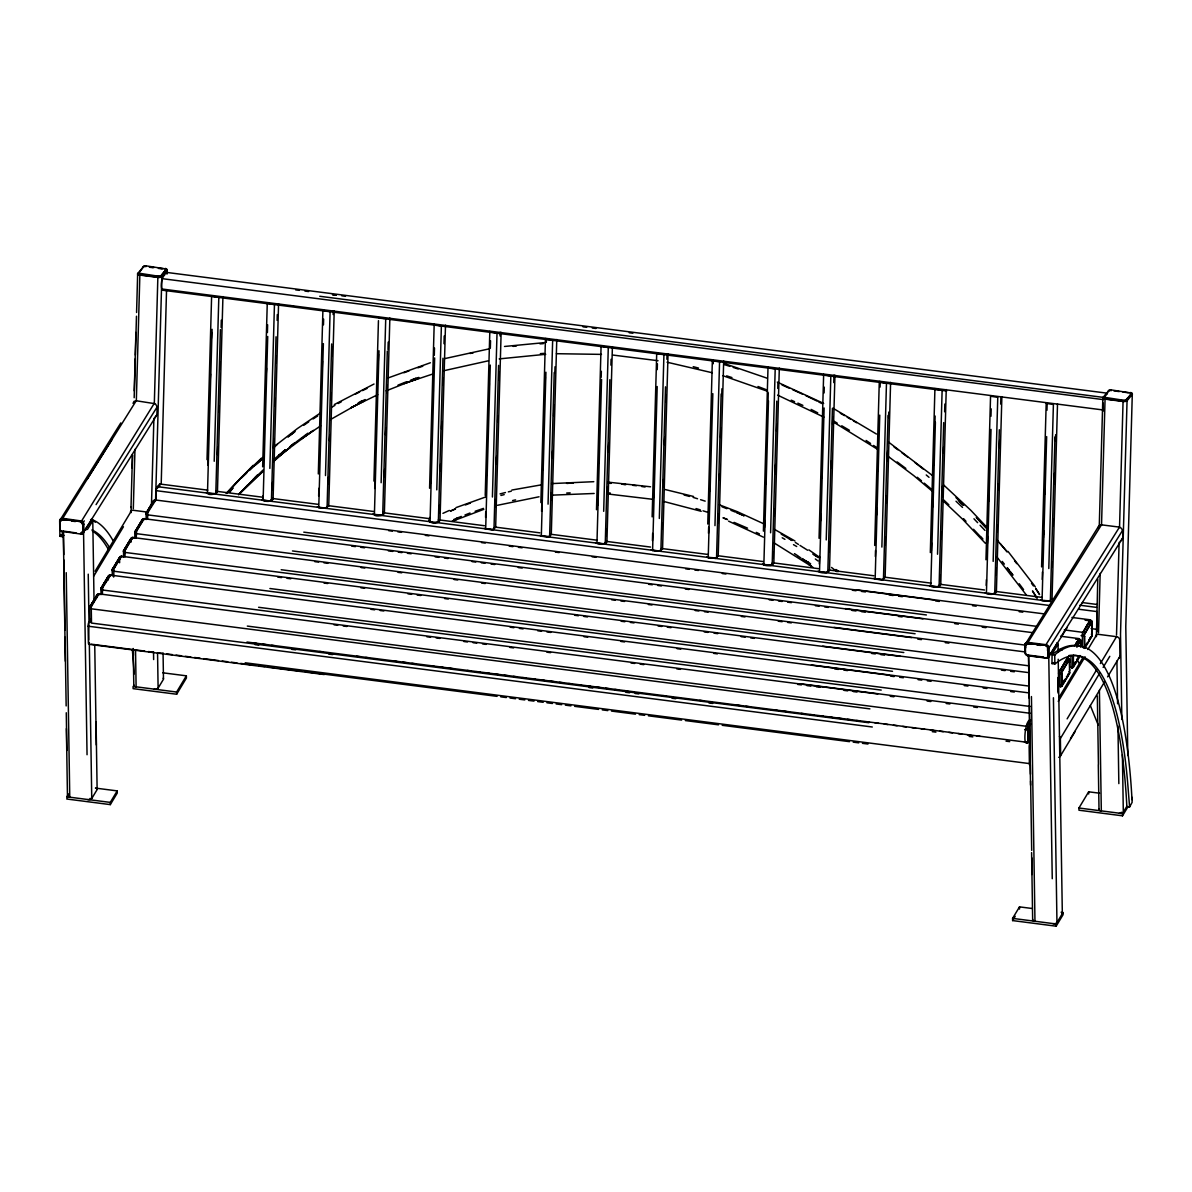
<?xml version="1.0" encoding="UTF-8"?>
<svg xmlns="http://www.w3.org/2000/svg" width="1192" height="1192" viewBox="0 0 1192 1192"><rect width="100%" height="100%" fill="white"/><g stroke="black" fill="none" stroke-linecap="round" stroke-linejoin="round"><path stroke-width="1.5" d="M83.008 532.541L81.265 534.12L61.522 531.319L60.092 529.769L60.151 520.517L61.895 518.937L81.637 521.738L83.082 523.288L82.725 533.003L83.082 523.288M80.683 532.839L80.669 534.254A3.218 2.742 32 0 0 83.798 531.856L156.867 414.965L157.21 406.83L155.362 403.76L136.216 400.765L133.996 401.391L133.042 403.358M62.669 531.707A3.218 2.742 32 0 1 59.809 529.486L59.66 520.755A3.218 2.742 32 0 1 62.729 518.341L80.773 520.904A3.218 2.742 32 0 1 83.842 524.197L83.798 531.856L82.248 531.632M59.764 527.177L59.913 536.326L62.327 536.623L62.401 531.304M1068.881 655.555A342.745 86.301 -82.7 0 1 1126.872 806.731L1129.599 806.954L1128.392 792.114A342.745 86.301 -82.7 0 0 1059.643 660.562L1054.875 663.974L1051.97 663.601L1052.074 654.721L1053.564 653.529A352.564 88.789 -82.7 0 1 1080.965 646.66M1028.264 740.083C1022.93 752.256 1024.166 721.13 1030.097 719.804M1064.769 679.351L1060.105 686.86L1059.852 670.545L1067.749 657.403L1068.092 660.666M1082.351 646.019L1082.44 632.982L1090.337 619.825L1090.725 625.308M1120.271 541.242C1124.22 538.65 1124.503 528.89 1119.482 527.117L1101.468 524.838L1099.233 525.493L1098.13 527.728M131.001 507.509L132.476 454.718M134.279 390.842L135.903 332.434M132.208 468.113L132.565 455.15M134.174 397.726L135.277 358.822M135.381 355.112L136.469 316.208M136.573 312.513L137.661 273.609L143.949 266.144L145.826 265.816L166.582 269.049L160.816 276.916L158.953 277.244L139.211 274.711L138.197 273.072L158.968 276.306L160.846 275.978L166.582 269.049M139.211 274.711L139.24 273.758M133.31 508.716L134.964 449.384M136.32 401.183L139.851 275.084A3.233 1.147 1.6 0 1 137.661 273.609M143.949 266.144L138.183 274.011M145.796 266.755L145.826 265.816M151.459 505.468L153.902 418.317M154.319 403.492L157.851 277.408A3.218 1.147 1.6 0 0 161.844 276.708L167.089 270.405A3.218 1.147 1.6 0 0 164.883 268.915M158.953 277.244L158.968 276.306M160.816 276.916L160.846 275.978M155.571 500.863L161.844 276.708M946.701 391.006L162.529 290.207C159.981 287.793 161.888 271.85 166.522 273.281M165.554 268.364L166.567 269.988M161.203 483.967L166.522 290.669M166.984 274.115L167.089 270.405M207.021 459.65L211.58 297.404M207.84 465.238L208.019 459.158M209.002 423.86L209.211 416.44M210.194 381.142L210.403 373.722M211.401 338.424L211.58 332.166M209.017 423.324L209.211 416.068M216.08 490.97C220.654 493.533 208.54 496.036 207.482 493.324L212.087 329.32M214.217 461.274L218.821 297.255M215.797 493.697L220.401 329.633M217.525 454.524L217.734 447.089M218.732 411.762L218.881 406.189M219.924 369.013L220.088 363.426M221.101 327.487L221.295 320.186M219.924 369.416L220.133 362.144M217.451 491.834L222.934 296.584M262.657 466.802L267.276 302.738M262.821 496.021L262.791 499.999M263.834 459.635L264.043 452.334M265.041 415.948L265.25 408.692M266.263 373.439L266.412 367.866M267.41 332.568L267.619 324.731M272.387 498.256C274.458 502.055 264.788 501.862 263.119 500.476L267.723 336.472M269.854 468.411L274.458 304.407M271.433 500.849L276.037 336.785M272.387 489.748L272.581 482.447M273.564 447.775L273.817 438.641M274.741 405.906L274.95 398.471M275.933 363.143L276.142 355.708M277.14 320.38L277.304 314.569M273.087 498.986L278.57 303.736M318.309 473.954L322.913 309.89M318.651 495.947L318.875 488.318M319.858 453.02L320.067 445.599M321.065 410.301L321.274 402.881M322.242 368.343L322.451 361.057M323.464 324.865L323.628 319.128M328.56 505.617L326.101 508.358L318.756 507.628L323.36 343.624M325.49 475.563L330.095 311.559L323.077 310.441M327.07 508.001L331.674 343.937M328.381 484.116L328.59 476.815M329.588 440.951L329.752 435.363M330.795 398.188L330.944 392.6M331.957 356.378L332.225 347.259M333.134 314.524L333.238 310.799M330.765 400.08L330.959 392.809M328.739 506.138L334.207 310.889M373.945 481.106L378.445 320.678M374.705 488.511L374.914 481.225M375.867 447.179L376.076 439.744M377.119 402.598L377.268 397.025M378.281 360.908L378.475 354.307M375.882 446.598L376.076 439.341M382.99 512.426C387.579 514.989 375.465 517.492 374.407 514.78L379.011 350.776M381.127 482.715L385.731 318.711M382.707 515.153L387.311 351.089M384.42 476.681L384.629 469.38M385.597 435.08L385.806 427.645M386.789 392.317L386.998 384.882M387.996 349.554L388.205 342.119M386.789 392.69L386.998 385.418M384.375 513.29L389.858 318.041M429.582 488.258L434.186 324.194M429.731 517.477C426.781 523.318 437.092 524.346 439.043 520.323M430.699 482.909L430.923 474.759M431.921 439.461L432.07 433.903M433.113 396.742L433.277 391.17M434.29 355.305L434.484 348.004M431.906 439.222L432.115 431.966M439.312 519.697C441.368 523.497 431.713 523.318 430.044 521.932L434.648 357.928M436.779 489.867L441.383 325.863M438.343 522.305L442.947 358.241M439.252 513.022L439.461 505.453M440.429 471.049L440.623 463.748M441.651 427.362L441.8 421.774M442.828 385.284L443.037 377.983M444.005 343.698L444.214 336.01M440.012 520.442L445.495 325.192M485.218 495.41L489.823 331.346M485.576 517.403L485.74 511.621M486.753 475.474L486.947 468.188M487.9 433.665L488.139 426.185M489.122 390.902L489.331 383.466M490.329 348.183L490.538 340.748M495.47 527.073L493.026 529.814L485.68 529.084L490.285 365.08M492.415 497.019L497.019 333.015L490.001 331.897M493.98 529.457L498.584 365.393M495.246 507.017L495.455 499.582M496.453 464.254L496.662 456.819M497.675 421.536L497.809 415.919M498.822 379.667L499.031 372.366M500.059 335.965L500.163 332.255M495.648 527.594L501.132 332.345M540.855 502.562L545.459 338.483M541.585 511.353L541.794 503.918M542.747 469.872L542.941 463.062M543.984 425.917L544.133 420.344M545.176 383.183L545.355 376.895M546.323 342.327L546.428 338.617M551.106 534.225L548.663 536.966L541.317 536.236L545.921 372.232M548.052 504.171L552.656 340.167M549.616 536.609L554.22 372.53M551.285 499.955L551.494 492.654M552.507 456.536L552.671 450.963M553.714 413.773L553.922 406.338M554.861 372.873L555.025 366.749M553.654 415.963L553.952 405.057M551.285 534.746L556.768 339.496M596.492 509.714L601.096 345.635M597.579 505.497L597.788 498.062M598.786 462.779L598.995 455.344M600.038 418.198L600.187 412.626M601.185 377.342L601.349 371.293M598.771 462.496L598.98 455.225M606.221 541.153C608.293 544.953 598.622 544.774 596.954 543.388L601.558 379.369M603.688 511.323L608.293 347.319M605.253 543.761L609.857 379.682M606.102 536.296L606.326 528.756M607.309 493.428L607.488 487.036M608.516 450.665L608.725 443.23M609.693 408.558L609.917 400.467M610.915 365.154L611.079 359.299M606.922 541.898L612.405 346.649M652.128 516.866L656.732 352.787M652.441 540.676L652.635 533.39M653.633 497.794L653.812 491.462M654.81 455.12L654.989 449.503M656.017 413.073L656.196 406.785M657.239 369.639L657.403 363.858M662.394 548.529L659.936 551.27L652.59 550.54L657.194 386.521M659.325 518.475L663.929 354.471L656.911 353.353M660.889 550.913L665.508 386.834M662.156 528.861L662.32 522.901M663.333 486.887L663.527 480.138M664.719 437.375L664.51 444.81L664.734 437.538M665.717 402.047L665.926 394.612M666.909 359.284L667.073 353.711M662.558 549.05L668.042 353.8M707.765 524.018L712.369 359.939M708.48 533.256L708.659 527.236M709.657 491.327L709.851 484.518M710.849 449.22L711.043 441.785M712.041 406.502L712.22 400.169M713.233 363.784L713.337 360.073M718.269 555.949L715.572 558.422L708.227 557.692L712.831 393.673M714.962 525.627L719.566 361.623M716.541 558.065L721.145 393.986M718.165 522.617L718.404 514.11M719.372 479.855L719.521 474.267M720.579 437.419L720.832 427.794M721.741 395.491L721.935 388.741M718.195 556.202L723.678 360.952M763.402 531.155L768.021 367.091M764.474 527.639L764.683 520.353M765.696 483.952L765.86 478.663M766.843 443.364L767.052 435.944M768.05 400.646L768.259 392.734M773.131 562.609C775.202 566.409 765.532 566.23 763.863 564.844L768.467 400.825M770.598 532.779L775.202 368.76M772.178 565.217L776.782 401.138M773.027 557.752L773.176 552.075M774.204 515.778L774.383 509.312M775.381 473.984L775.634 464.686M776.573 431.221L776.767 424.546M777.78 388.458L777.944 382.572M773.832 563.354L779.315 368.105M819.053 538.307L823.657 374.243M819.306 563.965L819.515 556.396M820.498 521.098L820.707 513.678M821.705 478.379L821.914 470.959M822.882 436.347L823.091 429.06M824.104 392.943L824.268 387.132M821.675 478.394L821.824 472.941M828.768 569.761C830.839 573.561 821.184 573.382 819.515 571.996L824.119 407.977M826.235 539.931L830.839 375.912L823.821 374.81M827.814 572.369L832.418 408.29M829.021 552.134L829.289 542.494M830.228 509.029L830.437 501.594M831.435 466.266L831.584 460.678M832.612 424.397L832.806 417.096M833.774 382.602L833.983 375.167M831.405 468.083L831.599 460.812M829.483 570.506L834.951 375.257M874.69 545.459L879.294 381.395M875.345 556.53L875.509 550.54M876.507 515.257L876.716 507.822M877.759 470.676L877.908 465.103M878.936 428.911L879.115 422.385M880.098 387.087L880.262 381.514M930.997 583.126L884.881 577.196L882.482 579.878L875.152 579.148L879.756 415.129M881.871 547.083L886.476 383.064L879.458 381.962M883.451 579.506L888.055 415.442M885.075 544.684L885.269 537.383M886.237 503.158L886.446 495.723M887.429 460.395L887.697 451.098M888.636 417.632L888.785 412.06M887.444 460.693L887.682 451.604M885.12 577.658L890.603 382.394M930.326 552.611L934.93 388.547M931.339 550.913L931.563 542.837M932.561 507.211L932.755 499.955M933.753 464.82L933.917 459.248M934.96 422.102L935.124 416.023M940.056 584.065C942.112 587.865 932.457 587.686 930.788 586.3L935.392 422.281M937.523 554.235L942.127 390.216M939.087 586.658L943.692 422.594M939.892 581.025L940.041 575.393M941.069 539.067L941.263 531.766M942.291 495.44L942.544 486.142L942.261 497.019M943.468 453.303L943.647 447.104M944.645 411.776L944.854 404.028M940.756 584.81L946.239 389.546M985.963 559.763L990.567 395.699M986.216 585.406L986.38 579.699M987.393 543.477L987.602 536.191M988.541 501.653L988.779 494.263M989.762 458.98L989.971 451.545M990.969 416.261L991.178 408.826M995.692 591.217C997.764 595.017 988.093 594.838 986.425 593.452L991.029 429.433M993.159 561.387L997.764 397.368L990.746 396.251M994.724 593.81L999.328 429.746M995.886 575.095L996.095 567.66M997.093 532.332L997.302 524.897M998.3 489.569L998.449 483.997L998.315 489.54M999.462 447.671L999.671 440.37M1000.699 404.058L1000.908 396.608M996.393 591.962L1001.876 396.698M1041.599 566.915L1046.203 402.851M1042.225 579.431L1042.434 571.996M1043.387 537.875L1043.581 531.14M1044.624 493.98L1044.773 488.407M1045.816 451.261L1045.995 444.899M1046.963 410.272L1047.172 402.97M1043.492 534.225L1043.581 530.604M1051.851 598.593L1049.407 601.334L1042.061 600.604L1046.665 436.585M1048.796 568.539L1053.4 404.52L1046.382 403.403M1050.361 600.962L1054.965 436.898M1051.955 567.377L1052.104 561.804M1053.147 524.614L1053.311 519.042M1054.354 481.851L1054.503 476.278M1055.501 440.951L1055.665 434.752M1054.309 483.967L1054.607 473.06M1052.029 599.114L1057.513 403.85M1097.772 579.208L1096.417 636.647M1099.233 527.341L1102.853 397.666L1109.156 390.201L1111.018 389.873L1131.789 393.107L1126.023 400.974L1124.145 401.302L1104.418 398.769L1103.405 397.13L1124.175 400.363L1126.053 400.035L1131.789 393.107M1103.151 411.091L1103.211 403.075M1104.418 398.769L1104.433 397.83L1105.505 398.605M1098.517 632.788L1100.171 573.441M1101.527 525.24L1105.058 399.141A3.218 1.147 1.6 0 1 1102.853 397.666M1109.156 390.201L1103.375 398.068M1111.004 390.827L1111.018 389.873M1116.517 635.098L1119.109 542.39M1119.526 527.549L1123.058 401.466A3.233 1.147 1.6 0 0 1127.051 400.765L1132.281 394.463A3.233 1.147 1.6 0 0 1130.091 392.973M1124.145 401.302L1124.175 400.363M1126.023 400.974L1126.053 400.035M1127.051 400.765L1120.51 634.189L1121.851 719.491M1130.761 392.421L1131.759 394.06M1132.281 394.463L1125.784 626.634L1127.811 755.579M210.179 381.47L210.388 374.139M218.762 411.374L218.911 405.876M266.233 373.975L266.397 368.477M274.771 405.697L274.92 400.214M321.08 408.588L321.244 403.09M329.603 440.325L329.767 434.827M377.089 402.926L377.253 397.428M385.612 434.663L385.776 429.165M433.158 395.431L433.307 389.933M441.621 428.986L441.845 421.655M487.99 430.029L488.094 426.378M496.528 461.781L496.677 456.283M543.954 426.2L544.163 418.884M552.477 457.937L552.686 450.621M600.008 418.72L600.172 413.222M608.486 452.275L608.754 443.111M654.915 451.485L655.019 447.834M663.437 483.237L663.542 479.571M710.819 449.488L711.028 442.172M719.387 479.393L719.551 473.894M766.873 441.994L767.037 436.51M775.411 473.731L775.664 464.567M877.729 470.944L877.893 465.446M886.252 502.681L886.416 497.183M933.738 465.282L933.947 457.966M1044.594 494.233L1044.803 486.902M1053.117 525.97L1053.326 518.639M155.988 499.537L156.316 490.687A3.218 0.82 -82.7 0 1 157.329 486.649L159.743 483.997L207.721 490.15M246.982 642.041L1025.925 742.154A2.012 0.969 -0.9 0 0 1027.877 741.901L1027.668 728.655L1030.827 723.857M1059.807 685.802A2.012 0.969 -0.9 0 0 1061.759 685.549L1061.551 672.288L1068.211 661.679M1075.184 662.022L1071.534 668.027L1071.087 667.013A2.012 0.969 -0.9 0 0 1073.053 666.76L1073.068 656.732M1084.348 647.971L1084.139 634.725L1090.799 624.116M1097.161 631.537A3.218 0.82 -82.7 0 1 1096.67 629.331L1097.266 613.403M1025.075 644.619L1025.12 643.844A3.233 2.742 32 0 1 1027.981 642.413L1101.468 524.838M146.184 519.533L146.08 513.648L153.485 500.983A2.012 1.699 31 0 1 154.841 499.91L934.275 600.038M1028.249 730.428L1028.174 742.318A2.012 1.699 31 0 1 1027.012 742.988L1026.506 742.988M1062.132 674.061L1062.057 685.951A2.012 1.699 31 0 1 1060.895 686.637L1060.388 686.622M1069.656 669.204L1069.582 673.346L1062.057 685.951M1073.426 655.287L1073.351 667.177A2.012 1.699 31 0 1 1072.189 667.848L1071.682 667.833M1084.824 647.986L1084.72 636.498M1085.107 620.183L1090.65 620.883A2.012 0.969 -0.9 0 1 1092.036 621.568L1092.17 635.768L1084.646 648.388M1122.492 530.544L1049.109 647.927L1049.198 655.6A3.218 2.742 32 0 1 1046.129 658.073L1028.13 655.794A3.233 2.742 32 0 1 1025.001 652.545L1025.12 643.844M1058.094 651.815L1058.094 643.829L1056.857 642.801M1098.532 526.417L1024.911 644.872M156.867 414.965L154.796 417.468M88.834 623.669L88.804 640.059M139.211 273.802L140.298 274.547M206.112 492.46L207.482 493.324M261.748 499.612L263.119 500.476M317.385 506.764L318.756 507.628M373.022 513.916L374.407 514.78M428.658 521.068L430.044 521.932M484.295 528.22L485.68 529.084M539.931 535.372L541.317 536.236M595.568 542.524L596.954 543.388M651.205 549.676L652.59 550.54M706.856 556.828L708.227 557.692M762.493 563.98L763.863 564.844M818.129 571.132L819.515 571.996M873.766 578.284L875.152 579.148M929.402 585.436L930.788 586.3M985.039 592.588L986.425 593.452M1040.676 599.725L1042.061 600.604M1058.317 689.468L1057.87 677.518M1069.611 670.694L1069.164 658.729A2.012 1.699 31 0 0 1067.972 657.76L1067.466 657.626M1080.906 647.107L1080.757 640.357A2.012 0.969 -0.9 0 0 1079.356 639.672L1075.661 639.195M1092.2 633.116L1092.036 621.568M1030.022 744.24L1030.156 763.67M89.907 621.285L91.054 618.797L89.907 621.285A2.012 1.699 31 0 0 90.816 622.477M91.203 622.015A2.012 0.969 -0.9 0 1 89.832 620.823L89.623 607.577L96.954 595.359A2.012 0.969 -0.9 0 1 99.457 594.674L99.011 593.661L91.248 606.773L91.501 623.073L868.894 722.725M110.662 575.125L102.676 587.582L102.348 594.391M112.301 575.9L112.212 570L119.543 557.796A2.012 0.969 -0.9 0 1 122.046 557.111L121.599 556.098L113.97 568.793L113.672 577.077M133.34 538.322L132.893 537.309L125.264 550.004L124.936 556.828M134.89 538.322L134.785 532.437L142.131 520.219A2.012 0.969 -0.9 0 1 144.634 519.533L144.187 518.52L136.559 531.215L136.231 538.039M155.839 499.984L147.853 512.426L147.525 519.25M1067.883 674.106L1068.241 674.419A2.012 1.699 31 0 0 1069.403 673.748M1069.164 658.729L1062.087 671.856M1074.394 646.109L1079.267 638.972A2.012 1.699 31 0 1 1080.459 639.94L1076.898 646.273M1090.054 620.063L1090.561 620.183A2.012 1.699 31 0 1 1091.753 621.166L1084.675 634.293M877.804 693.967L98.861 593.854L91.024 606.058A2.012 1.699 31 0 0 89.683 607.13L89.623 607.577A2.012 0.969 -0.9 0 0 90.994 608.769L869.922 708.882M889.098 675.179L110.156 575.065L102.318 587.269A2.012 1.699 31 0 0 100.977 588.341L101.007 594.674M900.392 656.39L121.45 556.277L113.612 568.48A2.012 1.699 31 0 0 112.257 569.553L112.212 570A2.012 0.969 -0.9 0 0 113.583 571.192L892.51 671.305M911.686 637.616L132.744 537.488L124.907 549.691A2.012 1.699 31 0 0 123.551 550.764L123.596 557.111M922.981 618.827L144.038 518.699L136.201 530.917A2.012 1.699 31 0 0 134.845 531.99L134.785 532.437A2.012 0.969 -0.9 0 0 136.156 533.629L915.098 633.742M152.755 503.009L154.841 499.91L147.495 512.128A2.012 1.699 31 0 0 146.139 513.201L146.08 513.648A2.012 0.969 -0.9 0 0 147.45 514.84L926.393 614.953M1068.241 674.419L1066.631 677.428L1066.512 676.445M1079.52 655.63L1076.585 659.697M1129.599 806.954L1132.132 802.32A352.817 88.849 -82.7 0 0 1056.216 653.633L1054.726 655.287L1054.875 663.974M1103.717 397.443L319.754 296.272M1028.174 742.318L1030.111 739.07M1073.351 667.177L1078.969 657.82M95.122 571.206L130.286 512.724A3.233 2.712 31 0 1 133.34 510.295L147.734 512.143M93.81 576.049L123.446 526.73M95.42 788.091L117.189 790.892L117.233 793.097L110.32 804.615L66.767 799.013L68.466 793.932M87.761 799.638A3.218 1.55 -0.9 0 0 91.754 798.521L97.014 789.789A3.218 1.55 -0.9 0 0 95.896 788.136M154.111 689.259A3.218 1.55 -0.9 0 0 158.104 688.157L163.364 679.425A3.218 1.55 -0.9 0 0 163.095 678.248M110.32 804.615L110.275 802.395L117.189 790.892M176.625 692.03L133.087 686.428L133.117 688.648L176.654 694.236L176.625 692.03L186.369 675.834L162.782 672.795M176.654 694.236L186.399 678.039L186.369 675.834M1076.883 647.256L1079.505 642.89M1083.856 647.599L1085.599 644.693M1064.799 680.483L1060.895 686.637L1062.847 682.554M1074.26 664.749L1072.189 667.848L1076.093 661.694L1074.126 663.765M1063.517 683.076L1069.641 672.899M1074.812 664.287L1080.056 655.57M1086.106 645.498L1092.23 635.321M1059.152 697.231L1083.051 657.462M1087.834 649.506L1095.493 636.781A3.218 2.712 31 0 1 1098.532 634.353L1116.532 636.677A3.233 2.712 31 0 1 1119.675 639.895L1119.929 656.33A3.233 2.712 31 0 1 1119.064 658.207M1058.258 701.373L1085.063 656.777M1067.123 718.865L1096.774 669.546M1100.365 663.572L1116.532 636.677M1058.734 757.322A3.233 2.712 31 0 0 1060.642 754.953L1060.388 738.519L1099.918 672.765M1103.136 667.401L1109.797 656.33M1070.52 738.519L1104.731 681.615M1107.577 676.877L1119.929 656.33M1060.448 755.966L1075.258 731.307M1056.157 926.184L1056.127 923.979L1063.041 912.461L1063.085 914.666L1056.157 926.184L1012.619 920.582L1012.589 918.376L1019.503 906.874L1032.197 908.498M1127.826 806.969L1122.506 815.82L1078.969 810.217L1078.939 808.012L1088.668 791.801L1099.56 793.202M1012.619 920.582L1015.212 916.276M1122.506 815.82L1122.477 813.6L1126.902 806.239M111.72 439.952L87.225 479.154M120.809 422.922L59.66 520.755L61.209 520.978A1.609 1.371 32 0 1 62.744 519.757L66.335 520.278M60.151 520.517L61.895 518.937M136.216 400.765L62.729 518.341L62.744 519.757M154.26 403.358L80.758 522.334A1.609 1.371 32 0 1 81.324 522.513M61.611 519.384L81.637 521.738M83.842 524.197L82.293 523.973L84.259 520.844M96.075 504.633L157.21 406.83M91.665 519.25A3.218 1.55 -0.9 0 1 92.782 520.889L87.523 529.308L83.529 530.306L87.046 754.745M1025.388 644.619L1027.117 643.01L1046.844 645.498L1048.319 647.033L1048.14 656.762L1046.71 657.924L1026.968 655.421L1025.507 653.901L1025.388 644.619L1027.117 643.01M1025.507 653.901L1027.251 654.974L1043.402 657.015M1027.981 642.413L1045.98 644.678L1119.482 527.117M1026.833 643.457L1046.844 645.498M1048.14 656.762L1048.319 647.033M1046.71 657.924L1048.424 656.315M1056.425 644.202L1051.18 652.605A1.609 0.775 -0.1 0 1 1050.912 652.873M1061.372 636.126L1122.283 538.695M1048.99 656.628L1067.257 627.409M1057.975 644.395L1052.73 652.814L1049.928 653.916M1028.204 728.223L1029.888 724.468M1078.76 638.852L1079.386 641.877M162.887 277.051L164.958 274.532M1104.954 395.804L1107.487 393.688M161.352 275.248L164.481 271.463M1127.602 398.053L1125.233 400.765L1119.899 400.452M227.374 492.579L240.873 477.783L261.525 458.1M238.653 494.591L258.053 474.55M238.758 494.382L247.504 485.144M226.435 493.309L238.713 480.51M226.256 493.384L253.106 465.372M272.119 498.867L269.973 500.908L263.402 500.178M327.77 506.019L325.625 508.06L319.039 507.315M494.68 527.475L492.534 529.516L485.949 528.771M605.953 541.779L603.808 543.82L596.536 542.643M661.59 548.931L659.444 550.972L652.873 550.227M772.863 563.235L770.717 565.276L763.551 564.367M828.514 570.387L826.369 572.428L819.783 571.683M939.788 584.676L937.642 586.732L931.056 585.987M995.424 591.828L993.279 593.884L988.153 593.318M157.269 488.169L159.981 485.606M59.913 536.326L61.343 534.761M238.728 494.665L263.164 470.155M252.734 479.914L257.949 474.699M241.38 478.007L246.729 473M249.396 470.497L256.071 464.254M273.43 447.998L277.438 444.258M255.058 477.59L257.77 475.057M262.538 471.957L239.607 493.518L263.283 470.11M273.34 461.855L284.158 451.738M257.01 463.673L262.225 458.831L255.654 464.88M253.821 466.072L264.326 456.417M273.057 461.572L290.267 447.223L279.211 456.119M274.443 458.95L279.748 454.42M278.541 455.389L285.454 449.801M274.518 446.329L297.419 428.539L320.186 413.162M285.29 449.876L282.4 452.14L285.201 450.025M141.461 521.798L143.547 518.699A2.012 1.699 31 0 0 142.191 519.772L134.845 531.99L142.191 519.772L142.161 522.424M130.166 540.587L132.252 537.488A2.012 1.699 31 0 0 130.897 538.56L123.551 550.764L130.897 538.56L130.897 542.315M118.872 559.376L120.958 556.277A2.012 1.699 31 0 0 119.602 557.349L112.257 569.553L119.602 557.349L119.617 562.758M107.593 578.15L109.664 575.065A2.012 1.699 31 0 0 108.308 576.138L100.977 588.341L108.308 576.138L108.308 579.893M96.299 596.939L98.37 593.84A2.012 1.699 31 0 0 97.014 594.912L89.683 607.13L97.014 594.912L96.999 597.579M1084.198 647.018L1087.387 642.905L1084.169 648.031A352.564 88.789 -82.7 0 0 1082.604 647.286M290.803 445.793L294.99 442.634M289.626 446.925L295.184 442.739M282.847 453.035L312.066 431.34M295.899 442.202L307.834 433.203M295.154 431.489L287.898 436.942L293.619 432.756M313.451 430.401L301.695 438.641L320.618 425.917M303.647 425.38L308.743 421.849M160.294 276.514L154.707 276.395M313.094 418.958L317.698 415.963M330.184 419.718L357.555 404.252L363.62 401.183L350.642 407.902L377.73 394.701M331.957 407.113L334.922 405.355M334.356 404.52L374.02 384.033M338.155 403.537L341.374 401.734M1051.97 663.601L1053.877 662.558M358.226 402.866L361.489 401.183M355.44 394.135L359.641 392.019M362.532 390.589L367.032 388.458M360.401 401.808L365.154 399.558M442.932 513.35L449.369 510.429M452.111 521.336L483.833 509.327M452.245 521.291L456.938 519.25M450.397 511.085L455.433 508.924M450.606 510.981L455.478 508.895M455.91 507.643L486.157 496.796M456.625 518.311L461.289 516.419M85.213 529.531L91.233 520.666A1.609 0.775 -0.9 0 0 91.099 520.085M387.787 378.058L430.372 362.755M398.009 385.12L406.651 381.708M386.178 390.842L412.06 380.65L418.064 378.52L404.118 383.541L433.173 373.886M214.828 493.577L209.211 493.205M381.738 515.033L374.675 514.467M464.984 515.004L470.006 513.022M548.648 536.475L541.6 535.923M715.572 557.93L708.51 557.379M882.482 579.387L875.42 578.835M1049.392 600.842L1043.79 600.47M465.402 504.946L470.438 503.054M403.924 372.753L409.094 370.861M410.674 380.144L415.904 378.251M475.101 511.279L483.46 508.388M417.975 367.792L422.773 366.242M413.594 379.101L418.884 377.417M444.944 358.569L489.465 348.794M500.059 493.89L505.453 492.534M500.923 495.455L504.186 494.635M443.782 370.727L488.437 360.789M497.511 505.289L539.037 496.781M508.358 491.864L511.264 491.193M512.605 500.536L515.585 499.88M511.86 490.046L541.511 484.816M469.961 353.502L473.179 352.847M499.195 358.896L545.727 354.292M504.514 346.47L544.878 342.596M513.126 346.38L516.464 345.963M551.598 483.594L593.795 481.687M552.924 495.112L594.152 493.473M540.348 353.637L543.924 353.398M539.991 343.862L543.358 343.654M567.049 483.371L573.248 483.043L566.543 483.356M566.707 493.026L570.163 492.877M556.411 353.696L601.468 354.382M147.987 512.128L149.089 509.118M136.693 530.917L137.795 527.907M125.398 549.706L126.501 546.681M114.119 568.495L115.207 565.47M102.825 587.269L103.913 584.259M91.531 606.058L92.618 603.048M606.639 492.862L610.334 493.071M608.233 482.164L650.549 486.798M607.667 493.965L652.292 499.254M608.293 483.177L611.123 483.386M622.03 484.235L625.204 484.548M612.569 355.022L658.044 360.714M622.447 484.19L625.934 484.578M632.907 485.353L636.394 485.725M217.376 297.076L211.804 296.137M273.013 304.213L267.44 303.29M384.286 318.517L378.713 317.594M439.923 325.669L434.365 324.745M551.196 339.973L545.638 339.05M606.832 347.125L601.275 346.202M718.12 361.429L712.548 360.505M773.757 368.581L768.184 367.657M940.667 390.037L935.109 389.113M1031.587 644.291L1027.996 643.829A1.609 1.371 32 0 0 1026.461 645.066M1036.995 644.976L1040.586 645.423M150.49 267.068L154.081 267.53M159.49 268.215L163.081 268.677M1113.894 390.887L1119.288 391.587M1122.894 392.049L1128.288 392.749M149.387 267.217L152.978 267.678M158.357 268.379L161.948 268.841M166.016 272.342L1107.204 393.181M295.676 289.88L299.371 290.356M304.914 291.072L308.594 291.548M332.583 294.633L336.278 295.109M341.806 295.81L345.501 296.301M583.037 326.846L586.732 327.323M592.275 328.024L595.97 328.5M629.197 332.747L632.892 333.224M145.707 275.233L149.298 275.695M1110.899 399.305L1114.505 399.767M139.851 275.084L157.851 277.408M1105.058 399.141L1123.058 401.466M162.291 278.675L1103.315 399.618M162.023 289.015L1103.032 409.959M289.865 305.629L293.56 306.106M865.541 379.622L869.236 380.099M216.944 491.342L263.074 497.273M272.298 498.465L318.428 504.38M327.651 505.572L373.781 511.502M383.005 512.694L429.135 518.609M438.358 519.801L484.488 525.732M495.559 527.147L539.842 532.839M550.913 534.269L597.043 540.2M606.266 541.377L650.549 547.068M661.62 548.499L707.75 554.429M718.821 555.845L763.103 561.536M772.327 562.728L818.457 568.659M829.528 570.074L873.811 575.766M940.235 584.303L984.518 589.995M995.588 591.426L1041.704 597.356M1082.306 602.571L1097.057 604.463M157.329 486.649L1052.208 601.677M1079.892 605.223L1096.491 607.369M156.316 490.687L1049.362 605.462M1078.879 609.261L1097.325 611.63M856.601 589.802L1044.326 613.91M1071.936 617.456L1090.337 619.825M388.696 530.663L392.362 531.14M397.86 531.841L401.525 532.317M425.35 535.372L429.016 535.849M481.523 542.598L485.218 543.075M509.222 546.159L512.903 546.636M518.445 547.337L522.141 547.813M555.368 552.09L559.137 552.567M592.126 556.813L595.97 557.305M685.609 568.822L689.274 569.299M694.772 570L698.438 570.476M722.263 573.531L725.928 574.008M852.384 590.263L856.05 590.74M861.548 591.441L865.452 591.947M889.038 594.972L893.151 595.508M898.679 596.209L902.374 596.685M935.601 600.962L939.296 601.438M972.523 605.7L976.203 606.177M1019.175 611.705L1022.84 612.167M1091.142 628.616L1096.67 629.331M303.781 532.154L1036.891 626.381M1064.262 629.898L1083.215 632.401A2.012 1.699 31 0 1 1084.407 633.369M1081.084 635.649L1084.824 636.141M845.307 608.591L1033.032 632.699M1060.642 636.245L1079.043 638.614M351.744 546.145L355.41 546.621M360.908 547.337L364.573 547.798M388.398 550.868L392.704 551.419M398.247 552.134L401.942 552.611M407.47 553.312L411.166 553.788M435.169 556.873L438.85 557.349M444.392 558.065L448.088 558.541M472.077 561.626L475.772 562.088M481.315 562.803L484.995 563.28M491.03 564.054L494.695 564.531M518.222 567.556L522.185 568.062M648.657 584.318L652.322 584.78M657.82 585.495L661.486 585.957M685.311 589.027L688.976 589.504M769.257 599.814L772.952 600.291M778.48 601.006L782.176 601.483M787.718 602.183L791.413 602.66M815.403 605.745L819.098 606.221M824.596 606.922L828.321 607.413M852.086 610.468L856.005 610.96M861.548 611.675L865.243 612.152M898.47 616.428L902.15 616.905M954.732 623.654L958.398 624.131M982.223 627.186L985.888 627.663M292.487 550.942L1025.597 645.17M1058.496 649.402L1062.266 649.878M834.013 627.365L1025.418 651.964M314.792 561.641L318.666 562.132M323.956 562.818L327.889 563.324M361.116 567.601L364.812 568.062M398.024 572.339L401.719 572.816M454.077 579.535L457.743 580.012M481.568 583.082L485.233 583.544M611.705 599.799L615.37 600.276M620.868 600.977L624.534 601.453M648.359 604.508L652.024 604.985M695.204 610.542L698.899 611.004M704.442 611.72L708.122 612.196M741.35 616.473L745.045 616.934M778.272 621.211L782.146 621.717M787.644 622.418L791.309 622.894M917.78 639.135L921.446 639.612M945.271 642.682L948.936 643.144M281.193 569.731L1028.964 665.836M903.804 652.531L124.862 552.403A2.012 0.969 -0.9 0 1 123.491 551.226L130.837 539.008A2.012 0.969 -0.9 0 1 132.819 538.292M1058.511 673.227L1062.236 673.703M822.718 646.153L1028.86 672.646M277.825 577.122L281.521 577.598M287.004 578.299L290.759 578.79M323.986 583.052L327.666 583.529M360.893 587.805L364.588 588.282M407.962 593.854L411.627 594.331M417.125 595.032L420.791 595.508M444.616 598.563L448.281 599.04M574.738 615.295L578.403 615.757M583.916 616.473L587.582 616.934M621.151 621.255L624.846 621.732M630.389 622.447L634.07 622.909M658.073 625.994L661.769 626.471M667.297 627.186L670.992 627.663M704.219 631.924L707.914 632.401M714.038 633.19L717.703 633.667M741.141 636.677L745.194 637.198M750.692 637.899L754.357 638.376M871.65 653.454L875.315 653.931M880.813 654.632L884.494 655.108M1001.399 670.127L1005.079 670.604M1010.622 671.32L1014.317 671.781M269.899 588.505L1028.681 686.041M811.424 664.942L1028.607 692.85M371.01 609.336L374.675 609.812M380.173 610.513L383.839 610.989M510.191 627.23L513.886 627.707M519.414 628.422L523.124 628.899M537.786 630.777L541.57 631.268M546.949 631.954L550.793 632.445M584.02 636.722L587.716 637.198M620.943 641.46L624.623 641.937M677.086 648.686L680.751 649.148M713.74 653.395L717.405 653.857M834.698 668.935L838.363 669.412M843.861 670.113L847.527 670.589M890.424 676.102L894.119 676.579M899.662 677.294L903.342 677.756M918.108 679.663L921.803 680.14M927.346 680.841L931.041 681.317M964.253 685.594L967.949 686.07M983.162 688.022L986.827 688.499M1010.652 691.554L1014.317 692.03M258.604 607.294L1030.216 706.469M881.216 690.093L102.289 589.98A2.012 0.969 -0.9 0 1 100.918 588.788L108.249 576.585A2.012 0.969 -0.9 0 1 110.23 575.855M800.13 683.731L1030.201 713.278M334.058 624.832L337.723 625.293M343.221 626.009L346.887 626.471M426.9 636.766L430.595 637.243M436.138 637.943L439.833 638.42M463.822 641.505L467.517 641.981M473.045 642.697L476.74 643.173M482.507 643.904L486.172 644.38M509.967 647.435L513.663 647.912M546.89 652.188L550.57 652.665M630.97 662.99L634.636 663.467M640.134 664.168L643.799 664.644M676.788 668.876L680.453 669.353M797.746 684.432L801.411 684.893M806.909 685.609L810.843 686.115M816.371 686.815L820.066 687.292M844.055 690.377L847.75 690.853M853.293 691.569L856.988 692.045M890.201 696.307L893.896 696.784M927.123 701.06L930.818 701.537M946.21 703.503L949.875 703.98M973.7 707.05L977.366 707.512M247.31 626.083L1026.744 726.33A2.012 1.699 31 0 1 1027.936 727.299M1024.628 729.593L1028.353 730.07M253.196 642.98L256.891 643.457M262.419 644.172L266.114 644.634M271.657 645.349L275.337 645.826M319.62 651.517L323.315 651.994M356.527 656.256L360.222 656.732M365.75 657.448L369.445 657.924M393.435 661.009L397.115 661.486M402.658 662.186L406.338 662.663M411.881 663.378L415.576 663.855M430.327 665.747L434.022 666.224M439.55 666.939L443.245 667.401M448.788 668.116L452.468 668.593M467.234 670.485L470.929 670.962M476.457 671.677L480.152 672.154M485.68 672.869L489.376 673.331M494.903 674.046L498.599 674.523M504.142 675.238L507.822 675.715M513.365 676.415L517.045 676.892M522.588 677.607L526.283 678.084M531.811 678.784L535.506 679.261M541.034 679.976L544.729 680.453M550.257 681.168L553.952 681.63M559.495 682.346L563.175 682.822M568.718 683.538L572.398 684.014M577.941 684.715L581.636 685.191M587.164 685.907L590.86 686.383M596.387 687.099L600.083 687.56M605.611 688.276L609.306 688.752M614.848 689.468L618.529 689.945M624.072 690.645L627.752 691.122M662.812 695.636L666.507 696.098M699.719 700.375L703.414 700.851M736.626 705.113L740.307 705.59M745.849 706.305L749.544 706.782M773.519 709.866L777.214 710.328M782.757 711.043L786.437 711.52M801.203 713.412L804.898 713.889M810.426 714.604L814.121 715.081M819.649 715.781L823.344 716.258M828.872 716.973L832.567 717.45M838.11 718.165L841.79 718.627M847.333 719.342L851.013 719.819M856.556 720.534L860.252 721.011M865.779 721.711L869.475 722.188M875.002 722.903L878.698 723.38M884.226 724.095L887.921 724.557M893.464 725.272L897.144 725.749M902.687 726.464L906.367 726.941M911.91 727.642L915.605 728.118M921.133 728.833L924.828 729.31M930.356 730.011L934.051 730.487M939.579 731.203L943.274 731.679M948.817 732.395L952.497 732.856M958.04 733.572L961.721 734.048M967.263 734.764L970.958 735.24M976.486 735.941L980.182 736.418M1024.464 742.109L1029.992 742.825A3.218 0.82 -82.7 0 0 1029.143 747.16L1029.396 763.58A3.218 0.82 -82.7 0 0 1030.35 764.906M255.073 644.634L258.753 645.11M291.965 649.372L295.661 649.849M328.873 654.11L332.568 654.587M589.027 687.56L592.722 688.037M625.934 692.299L629.629 692.775M635.157 693.491L638.852 693.953M672.065 698.229L675.76 698.706M708.972 702.967L712.652 703.444M932.233 731.664L935.914 732.141M969.126 736.418L972.821 736.88M1006.033 741.156L1009.728 741.633M88.983 621.866A3.218 0.82 -82.7 0 0 88.119 626.202L872.306 727.001M245.224 662.797L1029.396 763.58M91.173 644.187L144.679 651.07M148.374 651.547L153.902 652.262M157.597 652.724L163.14 653.44M166.82 653.916L172.363 654.632M176.043 655.108L181.586 655.809M185.281 656.285L190.809 657.001M194.505 657.477L200.032 658.178M203.728 658.654L218.494 660.562M222.174 661.024L227.717 661.739M231.397 662.216L236.94 662.931M240.635 663.408L255.386 665.3M259.081 665.777L264.624 666.492M268.304 666.954L273.847 667.669M277.527 668.146L301.516 671.23M305.212 671.707L497.109 696.366M500.789 696.843L506.332 697.558M510.012 698.02L515.555 698.736M519.25 699.212L524.778 699.928M528.473 700.404L534.001 701.105M537.696 701.581L543.224 702.297M546.919 702.773L552.462 703.489M556.143 703.951L561.685 704.666M565.366 705.143L570.908 705.858M574.604 706.335L598.578 709.404M602.273 709.881L607.816 710.596M611.496 711.073L635.485 714.157M639.18 714.634L644.708 715.334M648.403 715.811L681.615 720.087M685.311 720.564L718.523 724.825M722.203 725.302L849.524 741.662M853.204 742.139L858.747 742.854M862.442 743.331L867.97 744.032M88.998 644.306L324.254 674.553M1078.939 808.012L1122.477 813.6M66.737 796.807L110.275 802.395M1012.589 918.376L1056.127 923.979M332.479 294.633L336.129 295.109M71.743 521.053L75.349 521.56M63.608 531.125L76.169 532.913M641.624 486.5L645.11 487.007M667.043 362.204L712.309 372.768M1052.074 654.721L1054.726 655.287M663.974 501.519L701.224 511.308M664.763 489.435L693.595 496.483M1060.135 669.844L1060.627 669.964A2.012 1.699 31 0 1 1061.819 670.947M684.104 495.008L689.497 496.438M693.237 366.674L698.512 368.06M695.979 508.567L700.3 509.878M693.088 497.377L697.543 498.748M703.012 510.817L707.452 512.202M700.568 499.686L705.187 501.132M724.587 364.678L729.847 366.346M733.184 367.404L738.176 369.013M724.87 363.709L767.141 378.207M726.643 375.853L731.948 377.566M722.844 375.674L767.633 391.304M719.491 504.857L737.341 511.696L764.772 524.271M777.303 382.111L823.657 403.432M757.963 386.491L766.292 389.709M722.039 506.809L726.882 508.686M727.195 519.414L723.008 517.79L727.492 519.608M730.905 510.295L735.36 512.083M734.093 522.379L747.548 528.145M728.58 521.142L763.342 537.13M736.85 512.679L744.21 515.808L736.552 512.456M781.997 385.001L789.402 388.249M791.25 400.154L794.557 401.644M797.88 403.134L802.872 405.369M777.616 395.133L823.851 417.111M792.665 389.709L802.439 394.105M805.703 395.58L817.012 401.048M756.279 532.377L759.408 533.882M833.119 408.305L876.448 434.037M811.111 409.407L817.697 412.805M818.606 401.853L821.795 403.522M774.353 529.293L794.915 540.959M773.802 542.732L812.825 567.198M840.315 413.237L844.443 415.606M786.631 537.309L790.907 539.782M793.485 544.655L796.703 546.517M781.237 534.15L785.93 536.892M834.132 421.298L837.186 423.085M841.761 425.782L849.404 430.282M833.7 422.206L877.521 449.295M808.846 564.486L811.037 565.783M847.184 417.185L850.298 419.033M853.412 420.865L856.527 422.713M789.327 538.903L792.024 540.512M804.585 548.32L807.654 550.257M795.332 542.434L798.446 544.431M799.996 545.414L803.915 547.947M794.438 553.61L797.493 555.576M888.576 442.113L932.412 475.504M866.092 440.459L870.562 443.439M873.557 445.435L878.027 448.416M797.865 555.949L800.756 557.871M805.092 560.762L807.967 562.684L802.022 558.556A370.265 332.955 39.7 0 1 806.582 561.581M815.73 555.859L812.944 553.952L817.995 557.483M808.876 549.87L819.545 557.275M807.669 561.76L810.649 563.846M805.583 560.553L808.221 562.46M894.045 446.97L897.934 449.816M815.328 558.973L818.025 560.97M901.822 452.677L907.619 457.043M897.144 461.9L905.831 468.411M887.951 456.238L913.951 475.772L933.396 492.177M914.845 462.481L923.308 469.112M834.609 569.716L837.097 571.758M838.468 571.594L835.979 569.508L837.872 571.192M943.721 485.04L970.854 510.34L986.991 527.4M917.289 477.277L921.476 480.793M924.262 483.147L932.606 490.195M926.244 474.967L929 477.307M956.014 497.615L963.851 505.006M959.515 501.549L963.419 505.229L958.353 500.402M956.014 501.236L962.54 507.405M943.557 499.82L948.862 504.842M942.932 500.625L962.823 519.429L985.382 543.328M963.568 518.684L965.982 521.306M1046.561 645.96L1048.036 647.48M976.352 517.552L986.291 527.981L976.486 517.656M973.953 518.788L977.634 522.677M980.092 525.255L984.994 530.44M973.521 529.293L979.794 535.938M81.354 522.2L82.799 523.735M980.599 536.43L982.938 539.022M1000.386 543.865L1007.24 551.911L996.616 539.44M997.123 557.275L1026.044 594.599M1007.97 551.375L1035.267 586.747M1002.219 561.417L1004.379 564.114M1009.386 570.536L1007.225 567.735L1012.664 575.021M1014.541 560.762L1016.746 563.652M1010.831 572.205L1012.902 574.931M1019.205 583.752L1023.556 589.578M1031.497 583.305L1033.449 585.972M1035.684 588.431L1039.573 594.54M1035.639 588.371L1039.335 594.227M1036.37 597.117L1032.481 590.919L1037.129 598.414M1090.352 705.575L1098.204 725.004M1091.753 621.166L1092.021 622.075M1080.459 639.94L1080.727 640.864M1078.06 661.113L1078.686 662.767M1057.975 677.697A2.012 0.969 -0.9 0 1 1058.168 677.935L1058.109 692.537A2.012 1.699 31 0 1 1057.796 692.865M1068.062 658.461A2.012 0.969 -0.9 0 1 1069.462 659.146L1069.433 659.653M134.13 674.031L133.504 664.108A342.998 86.375 -82.7 0 0 132.312 649.536M1080.757 640.357L1080.846 643.799M1069.462 659.146L1069.552 662.588M1132.221 797.403L1132.251 799.608M1122.402 754.73L1123.311 812.214A3.233 1.55 -0.9 0 1 1119.318 813.317M1116.919 661.083L1117.589 703.787M1117.947 726.062L1118.841 783.621M1099.411 690.332L1101.319 811.007A3.218 1.55 -0.9 0 1 1099.113 809.115M1097.34 695.994L1098.428 764.608M1098.309 765.13L1099.009 809.696M1088.668 791.801L1088.713 794.006M1070.908 655.6L1071.087 667.013M1058.213 659.25L1062.325 913.266M1053.43 697.767L1056.961 922.593A3.233 1.55 -0.9 0 1 1052.968 923.696M1048.751 655.66L1052.253 878.713M1031.438 696.56L1034.969 921.371A3.218 1.55 -0.9 0 1 1032.764 919.479M1028.621 655.153L1029.292 698.303M1029.411 705.485L1030.231 757.635M1030.335 764.832L1030.484 774.219M1030.603 781.013L1031.691 850.373M1031.795 857.808L1032.063 874.526M1028.502 655.779L1030.544 785.17M1031.601 852.608L1032.659 920.06M1019.503 906.874L1019.533 909.079M163.066 653.052L163.468 678.844M157.553 652.918L158.104 688.157M153.53 652.128L153.634 659.563M135.53 649.819L136.111 686.95A3.233 1.55 -0.9 0 1 133.921 685.057M131.12 507.017L131.209 512.59M133.37 649.819L133.444 655.377M133.221 648.493L133.802 685.638M96.075 721.98L97.118 789.208M92.782 520.889L94.049 601.558M94.734 644.589L96.299 744.97M88.238 574.172L88.998 622.626M89.311 642.384L91.754 798.521M88.119 626.202L88.387 642.637A3.218 0.82 -82.7 0 0 89.326 643.948M66.231 572.682L69.762 797.314A3.233 1.55 -0.9 0 1 67.572 795.422M63.414 531.245L63.787 554.608M63.876 560.002L64.964 630.091M65.083 637.243L66.156 705.932M66.275 712.756L66.856 750.498M63.31 531.9L65.337 661.217M66.394 728.61L67.452 796.003M1047.589 650.802L1047.559 647.733A1.609 1.371 32 0 0 1045.995 646.109M1025.671 644.172L1025.716 647.882M81.846 522.901A1.609 1.371 32 0 1 82.293 523.973M82.129 532.139A1.609 1.371 32 0 1 81.786 532.571M159.743 483.997A3.218 0.82 -82.7 0 1 160.339 484.19M1061.103 912.208A3.233 1.55 -0.9 0 1 1062.206 913.847M1045.98 644.678A3.218 2.742 32 0 1 1049.109 647.927M142.891 267.291A3.233 1.147 1.6 0 1 144.441 266.635M1059.45 736.403A3.233 2.712 31 0 1 1060.388 738.519M831.524 567.452A378.326 340.212 39.7 0 1 833.923 569.299M782.205 537.771A378.326 340.197 39.7 0 1 784.932 539.35M453.675 519.563A370.265 332.955 39.7 0 1 458.235 517.626M1108.098 391.348A3.218 1.147 1.6 0 1 1109.633 390.693M1121.493 812.288A1.609 0.775 -0.9 0 1 1120.987 812.497M90.205 798.327A1.609 0.775 -0.9 0 1 89.936 798.595M91.933 529.963A342.745 86.301 -82.7 0 1 109.47 547.426M62.327 536.623A342.745 86.301 -82.7 0 1 63.996 535.327M92.41 531.021A342.998 86.375 -82.7 0 1 108.174 549.11M91.561 519.503A352.579 88.789 -82.7 0 1 112.838 540.289M90.577 519.533A352.817 88.849 -82.7 0 1 92.201 520.293M93.81 521.172A352.817 88.849 -82.7 0 1 95.405 522.2M1084.139 634.725A2.012 0.969 -0.9 0 1 1082.172 634.978M153.425 501.43A2.012 0.969 -0.9 0 1 155.407 500.714M1091.976 636.17A2.012 1.699 31 0 1 1091.291 636.737M1091.336 634.233A2.012 0.969 -0.9 0 1 1092.245 634.815M1057.87 690.749A2.012 0.969 -0.9 0 1 1058.377 691.181M1027.668 728.655A2.012 0.969 -0.9 0 1 1025.716 728.908M1061.551 672.288A2.012 0.969 -0.9 0 1 1059.599 672.556M1068.747 671.811A2.012 0.969 -0.9 0 1 1069.671 672.392M1065.022 661.709L1060.627 669.964L1067.972 657.76L1065.022 661.709M1076.316 642.92L1075.84 645.185L1079.267 638.972L1076.316 642.92M1087.611 624.131L1083.215 632.401L1090.561 620.183L1087.611 624.131M1027.474 724.17L1026.744 726.33L1030.663 720.326L1027.474 724.17M1027.742 740.947L1027.012 742.988L1029.083 739.889L1027.742 740.947M148.061 509.938L146.139 513.201L153.485 500.983L148.061 509.938M1090.814 636.841L1089.22 639.851L1090.814 636.841M232.827 488.139L229.445 492.311L232.827 488.139"/></g></svg>
